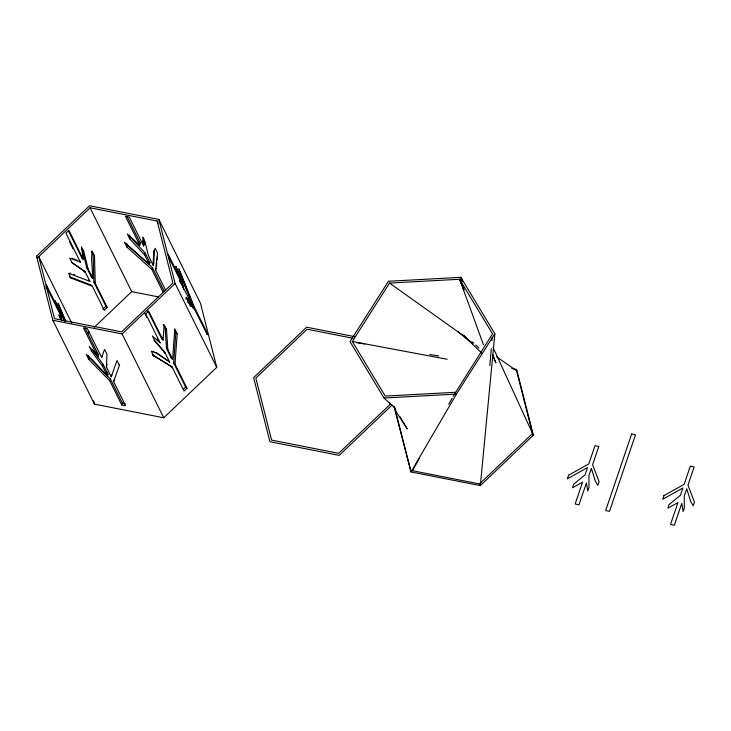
<?xml version="1.0" encoding="UTF-8"?>
<svg xmlns="http://www.w3.org/2000/svg" width="731" height="731" viewBox="0 0 731 731"><rect width="100%" height="100%" fill="white"/><g stroke="black" fill="none" stroke-linecap="round" stroke-linejoin="round"><path stroke-width="1.1" d="M119.391 365.363L117.006 360.538L111.231 376.803L106.443 367.163L106.936 354.206L104.542 349.391L101.664 357.523L87.3 328.594L83.471 327.835L97.826 356.765L98.447 354.937L85.079 328.009M107.101 364.531L106.443 367.163M153.19 265.243L153.684 252.296L154.305 250.477L153.812 263.425L153.19 265.243L148.411 255.603L145.067 241.897L142.673 237.082L143.623 245.963L144.245 244.145L143.523 237.474M172.077 366.962L152.368 354.782L172.077 366.962L184.048 391.067L186.981 388.271L175.011 364.166L177.176 333.72L174.782 328.895L172.617 359.35L167.838 349.701L166.522 329.663L164.128 324.838L163.05 340.061L161.706 338.8L161.843 336.89M172.617 359.35L171.282 358.08L171.383 356.655M186.981 388.271L185.637 387.01L173.667 362.905L175.833 332.45L174.398 329.562M489.834 365.628L491.278 348.623M491.954 340.683L492.246 337.283M494.85 333.756L456.436 394.091L411.041 471.961L394.758 407.861L384.013 398.011L350.012 341.605L388.426 281.261L460.85 277.341L494.85 333.756L480.331 485.612L411.041 471.961L393.927 406.189L395.891 409.78M165.562 290.152L155.584 270.068L157.521 253.054L155.127 248.229L153.684 252.296M156.452 266.121L156.809 262.932M157.174 259.733L157.54 256.544M114.246 379.8L113.625 381.628L125.595 405.732L121.757 404.974L109.787 380.869L88.716 359.314L89.328 357.496L88.378 355.568M163.223 292.409L151.756 269.31L126.838 247.005L127.459 245.187L126.5 243.249M107.402 376.045L102.614 366.405L91.594 351.191L92.216 349.363L103.235 364.577L108.014 374.226L107.402 376.045L92.545 360.072L86.322 354.498L88.716 359.314M130.346 237.054L145.195 253.027L149.974 262.667L149.362 264.494L144.574 254.854L129.725 238.873L130.346 237.054L129.387 235.126M101.664 357.523L102.276 355.695M129.725 238.873L127.331 234.057L139.785 245.205L140.407 243.386L127.039 216.458M102.614 366.405L103.235 364.577M144.574 254.854L145.195 253.027M109.787 380.869L110.408 379.042L89.328 357.496M111.231 376.803L111.852 374.976M151.756 269.31L152.368 267.491L127.459 245.187M155.584 270.068L156.206 268.25M121.757 404.974L122.379 403.146L110.408 379.042M113.625 381.628L119.656 364.559M412.732 470.344L419.292 458.337M448.788 404.298L452.069 398.294M453.165 396.293L492.539 333.884L459.616 279.269L389.513 283.071L352.324 341.478L385.246 396.083L455.349 392.291M36.55 256.188L89.557 205.758L158.846 219.41L200.468 303.255L216.751 367.346L163.744 417.785L94.454 404.133L52.833 320.288L36.55 256.188L37.564 258.235M157.156 221.027L172.918 283.071L121.602 331.892L54.523 318.679L38.761 256.627L90.077 207.805L157.156 221.027L158.17 223.065M102.952 309.049L105.885 306.262L93.915 282.157L93.148 254.498L91.713 251.601M93.915 282.157L95.258 283.418L107.229 307.523L104.295 310.319L92.325 286.214L90.982 284.944L69.673 276.83L71.017 278.091L92.325 286.214M87.711 333.5L89.346 331.947M94.235 327.296L131.699 291.642L158.526 296.932M52.833 320.288L122.123 333.948L175.129 283.509L158.846 219.41M183.435 389.102L185.637 387.01M392.209 404.937L339.202 455.376L269.913 441.725L253.63 377.625L306.636 327.186L354.69 336.662M410.21 470.28L479.499 483.94L532.506 433.501L516.223 369.402L511.755 368.525M59.65 317.912L61.605 317.355L47.25 288.425L46.345 284.88L60.71 313.8L55.017 300.615L64.483 321.192M185.555 299.016L187.52 298.458L192.893 305.823L190.937 306.38L189.978 304.452M190.033 302.835L191.997 302.278L178.812 268.807L194.382 307.102L206.352 331.207L207.257 334.752L195.287 310.648L188.415 302.004L186.021 297.188L187.52 298.458M192.427 307.66L194.382 307.102M384.013 398.011L456.436 394.091M356.755 342.693L364.623 343.963M429.791 354.517L438.774 355.97M352.324 341.478L447.171 359.268M352.991 338.27L307.157 329.233L255.841 378.064L271.603 440.108L338.681 453.33L389.998 404.508L389.449 402.324M122.379 403.146L125.257 403.713M72.36 258.308L73.027 258.555M74.361 259.066L75.019 259.322M76.353 259.825L77.02 260.081M68.586 231.115L81.954 258.052L83.297 259.313L68.933 230.393L66 233.18L80.364 262.109L69.71 258.052L72.095 262.868L85.143 271.749L89.931 281.389L68.623 273.275L71.017 278.091M69.948 273.019L70.615 273.275M73.612 274.417L74.608 274.801M153.3 351.227L153.967 351.483M71.574 262.155L85.143 271.749M156.114 352.543L160.19 355.321M161.003 355.878L163.452 357.541M164.265 358.099L167.527 360.319M163.05 340.061L148.685 311.141L145.752 313.928L160.116 342.857L152.395 336.004L154.789 340.829L164.904 352.497L169.683 362.137L156.644 353.256L151.317 351.227L153.702 356.052M496.55 356.765L517.055 371.083L533.338 435.173L480.331 485.612L479.499 483.94M389.513 283.071L466.323 337.768M471.87 341.724L473.725 343.04M457.807 331.518L472.692 343.753L463.171 335.163L481.72 353.091M61.605 317.355L58.626 314.805L61.687 320.543M138.844 241.988L140.407 243.386M148.813 261.625L149.974 262.667M149.362 264.494L124.444 242.18L126.838 247.005M93.148 254.498L94.491 255.759L95.258 283.418M175.833 332.45L177.176 333.72M81.534 248.513L83.837 251.702L88.076 268.953L92.864 278.602L91.558 258.555L92.097 250.943L94.491 255.759M163.269 324.537L166.522 329.663M82.493 250.441L86.742 267.692L88.076 268.953M79.021 260.839L80.364 262.109M86.742 267.692L91.521 277.332L92.864 278.602M165.179 328.393L166.494 348.44L167.838 349.701M160.116 342.857L157.284 338.599M88.588 280.128L89.931 281.389M154.077 340.29L164.904 352.497M173.667 362.905L175.011 364.166M168.34 360.876L169.683 362.137M105.885 306.262L107.229 307.523M475.698 345.059L478.869 348.084M106.159 372.225L108.014 374.226M96.291 352.342L98.447 354.937M97.826 356.765L89.2 346.366L91.594 351.191M187.575 301.775L187.913 302.241M188.242 302.698L188.58 303.164M189.585 304.544L189.923 305.001M190.261 305.467L190.599 305.923M395.864 411.288L407.231 428.951L399.857 416.487M516.223 369.402L517.055 371.083M532.506 433.501L533.338 435.173L493.069 347.49M191.997 302.278L175.833 266.258L182.421 282.998L168.066 254.068L168.962 257.614L183.326 286.543L179.433 280.448L192.893 305.823M175.129 283.509L216.751 367.346M142.755 241.148L144.245 244.145M143.623 245.963L129.259 217.034L125.43 216.285L139.785 245.205M152.368 267.491L164.338 291.596M147.845 310.867L161.706 338.8M166.494 348.44L171.282 358.08M144.912 313.663L146.885 317.647M163.561 351.227L164.512 353.155M170.734 365.692L171.739 367.702M90.077 207.805L131.699 291.642M83.837 251.702L81.443 246.886L83.297 259.313M122.123 333.948L163.744 417.785M69.609 241.888L73.073 248.869M83.8 270.479L84.759 272.407M38.761 256.627L71.757 323.093M462.741 281.472L460.85 277.341L462.577 281.572M462.476 285.483L459.616 279.269L483.429 344.721M60.499 317.245L62.016 320.626M464.021 289.613L459.616 279.269L463.947 289.796M182.439 286.461L183.563 289.156M65.223 320.964L58.005 303.164L65.763 321.073M492.447 354.48L495.901 362.941L492.667 354.672M93.614 400.816L94.454 404.133M44.609 286.324L45.057 288.096M81.607 255.722L81.954 258.052M91.357 274.829L91.521 277.332M568.581 475.205L567.338 478.851L587.55 467.538L585.074 474.83L573.734 484.132L572.492 487.778L582.598 482.122L575.169 503.997L578.989 504.819L586.408 482.935L587.751 491.049L588.985 487.403L588.884 475.643L591.361 468.352L595.281 480.925L597.857 485.393L599.091 481.747L592.603 464.706L598.79 446.477L594.97 445.663L588.784 463.893L568.581 475.205M631.675 433.967L605.688 510.54L609.499 511.353L635.495 434.781L631.675 433.967M663.94 495.636L662.697 499.282L682.909 487.97L680.433 495.262L669.084 504.564L667.851 508.209L677.957 502.553L670.528 524.429L674.338 525.242L681.767 503.367L683.11 511.481L684.344 507.835L684.243 496.075L686.72 488.783L690.64 501.356L693.216 505.825L694.45 502.17L687.962 485.137L694.148 466.908L690.329 466.095L684.143 484.324L663.94 495.636"/></g></svg>
